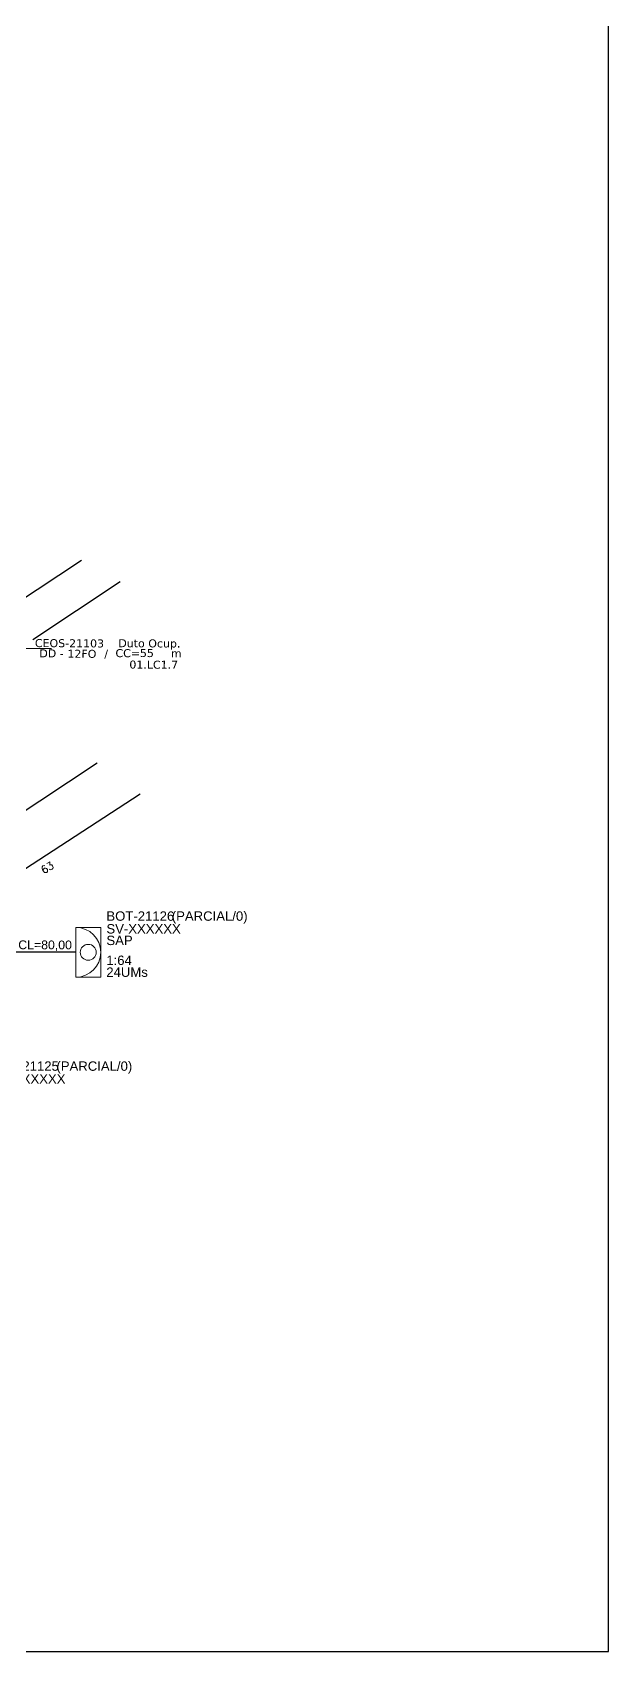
# Model space of a CAD drawing. Header units: metres. Extents: x -1286 to 1625, y -500 to 94.
# Drawn here: x -550.7 to -445.1, y -499.8 to -202.8 of the extents above; entities that cross this region are included whole.
import ezdxf
from ezdxf.enums import TextEntityAlignment as Align

# ---------------------------------------------------------------- set-up
doc = ezdxf.new("R2010")
doc.units = ezdxf.units.M
for name, color, linetype in [('10.0-Cartográfico', 4, 'Continuous'), ('CAP a instalar', 1, 'Continuous'), ('label_cabos', 7, 'Continuous'), ('METRAGEM', 92, 'Continuous'), ('MUB', 252, 'Continuous')]:
    doc.layers.add(name, color=color, linetype=linetype)
doc.layers.add("20.0-LEGENDA DOS CDO'S", color=1, linetype='Continuous', lineweight=0)
doc.layers.add('20.1-CDO_INTERIOR', color=1, linetype='Continuous', lineweight=0)
doc.styles.add('ARIAL', font='arial.ttf')
doc.styles.add('ROMANS', font='romans.shx')
doc.styles.add('siredit', font='verdana.ttf')
doc.dimstyles.new('CC', dxfattribs={"dimtxt": 0.8, "dimasz": 2, "dimexe": 0.18, "dimexo": 0.0625, "dimgap": 0.09, "dimtad": 0, "dimdec": 0, "dimrnd": 1, "dimzin": 0, "dimdsep": 46, "dimtxsty": 'siredit', "dimblk": 'NONE', "dimcen": 0, "dimse1": 1, "dimse2": 1, "dimsd1": 1, "dimsd2": 1, "dimclrt": 7, "dimadec": 0, "dimazin": 0, "dimtfac": 1, "dimtdec": 0, "dimtofl": 0, "dimtmove": 0, "dimatfit": 3, "dimfxl": 0, "dimtolj": 1, "dimtzin": 0, "dimarcsym": 0})

# ---------------------------------------------------------------- blocks, each defined once
blk = doc.blocks.new('_None')
blk = doc.blocks.new('Inst CB DT OCUP CFOA-SM-DD-S-12')
at = {"layer": 'label_cabos', "color": 0, "style": 'siredit'}
for tag, flags, p in [('ID_ATIVIDADE', 3, (1.31, 2.67)), ('FATOR', 1, (11.56, 2.55))]:
    blk.add_attdef(tag, text='', height=1, rotation=359.69, dxfattribs=dict(at, flags=flags)).set_placement(p, align=Align.MIDDLE_CENTER)
for tag, p in [('TIPO_CABO', (1.11, 0)), ('DESTINO_CABO', (3.13, 1.26)), ('CABO', (4.69, -0.05)), ('/', (7.71, -0.05)), ('LANCE', (10.41, 0.02)), ('TIPO_CABO', (13.11, 1.24)), ('UND', (16.46, 0)), ('FID', (13.65, -1.41))]:
    blk.add_attdef(tag, text='', height=1, rotation=359.69, dxfattribs=at).set_placement(p, align=Align.MIDDLE_CENTER)
blk.add_attdef('QTDE', (11.93, -0.45), '', height=1, rotation=359.69, dxfattribs=at)

msp = doc.modelspace()

# ---------------------------------------------------------------- linework, layer by layer
msp.add_lwpolyline([(-1286.07, -499.81), (-445.07, -499.81), (-445.07, 94.19), (-1286.07, 94.19)], close=True)
at = {"layer": '10.0-Cartográfico'}
for points in [[(-578.56, -324.02), (-541.64, -299.59)], [(-534.58, -303.58), (-550.58, -314.24)], [(-575.64, -361.17), (-538.77, -336.77)], [(-530.9, -342.51), (-554.72, -358.04), (-588.11, -380.36)]]:
    msp.add_lwpolyline(points, dxfattribs=at)
at = {"layer": '20.1-CDO_INTERIOR', "color": 7, "lineweight": 18}
msp.add_lwpolyline([(-538.13, -376.11), (-538.13, -366.97), (-542.7, -366.96), (-542.71, -376.11)], close=True, dxfattribs=at)
msp.add_circle((-540.42, -371.54), 1.46, dxfattribs=at)
msp.add_arc((-542.7, -371.54), 4.57, 269.9724, 89.9724, dxfattribs=at)
at = {"layer": 'CAP a instalar', "color": 7, "ltscale": 5}
msp.add_lwpolyline([(-542.7, -371.54), (-553.95, -371.54)], dxfattribs=at)

# ---------------------------------------------------------------- block references
at = {"color": 0, "lineweight": 0}
ref = msp.add_blockref('Inst CB DT OCUP CFOA-SM-DD-S-12', (-548.46, -316.7), dxfattribs=dict(at, xscale=1.468215979219406, yscale=1.468215979219406, zscale=2.151281842745234))
ref.add_attrib('DESTINO_CABO', 'CEOS-21103', dxfattribs={"layer": 'label_cabos', "color": 0, "height": 1.468, "rotation": 359.69, "style": 'siredit'}).set_placement((-543.86, -314.85), align=Align.MIDDLE_CENTER)
ref.add_attrib('TIPO_CABO', 'Duto Ocup.', dxfattribs={"layer": 'label_cabos', "color": 0, "height": 1.468, "rotation": 359.69, "style": 'siredit'}).set_placement((-529.22, -314.87), align=Align.MIDDLE_CENTER)
ref.add_attrib('/', '/', dxfattribs={"layer": 'label_cabos', "color": 0, "height": 1.47, "rotation": 359.69, "style": 'siredit'}).set_placement((-537.14, -316.78), align=Align.MIDDLE_CENTER)
ref.add_attrib('FID', '01.LC1.7', dxfattribs={"layer": 'label_cabos', "color": 0, "height": 1.468, "rotation": 359.69, "style": 'siredit'}).set_placement((-528.42, -318.78), align=Align.MIDDLE_CENTER)
ref.add_attrib('LANCE', 'CC=', dxfattribs={"layer": 'label_cabos', "color": 0, "height": 1.468, "rotation": 359.69, "style": 'siredit'}).set_placement((-533.18, -316.67), align=Align.MIDDLE_CENTER)
ref.add_attrib('UND', 'm', dxfattribs={"layer": 'label_cabos', "color": 0, "height": 1.47, "rotation": 359.69, "style": 'siredit'}).set_placement((-524.29, -316.7), align=Align.MIDDLE_CENTER)
ref.add_attrib('CABO', '12FO', dxfattribs={"layer": 'label_cabos', "color": 0, "height": 1.468, "rotation": 359.69, "style": 'siredit'}).set_placement((-541.58, -316.78), align=Align.MIDDLE_CENTER)
ref.add_attrib('TIPO_CABO', 'DD - ', dxfattribs={"layer": 'label_cabos', "color": 0, "height": 1.468, "rotation": 359.69, "style": 'siredit'}).set_placement((-546.83, -316.71), align=Align.MIDDLE_CENTER)
ref.add_attrib('QTDE', '55', (-530.95, -317.37), dxfattribs={"layer": 'label_cabos', "color": 0, "height": 1.468, "rotation": 359.69, "style": 'siredit'})

# ---------------------------------------------------------------- texts
at = {"layer": "20.0-LEGENDA DOS CDO'S", "color": 8, "style": 'ARIAL'}
for s, p in [('BOT-21126', (-537.09, -365.75)), ('SV-XXXXXX', (-537.09, -368.09)), ('SAP', (-537.09, -370.21)), ('1:64', (-537.11, -373.86)), ('24UMs', (-537.11, -376.04)), ('BOT-21125', (-558.23, -393.26)), ('SV-XXXXXX', (-558.22, -395.61))]:
    msp.add_text(s, height=1.721, rotation=359.9724, dxfattribs=at).set_placement(p)
for p in [(-520.5, -365.75), (-541.64, -393.27)]:
    msp.add_text('       (PARCIAL/0)', height=1.721, rotation=359.9724, dxfattribs=at).set_placement(p, align=Align.CENTER)
at = {"layer": 'METRAGEM', "style": 'ARIAL'}
msp.add_attdef('CL=80,00', text='(XX/YY)', height=1.613, rotation=359.8065, dxfattribs=at).set_placement((-548.33, -370.98), align=Align.CENTER)
at = {"layer": 'MUB', "style": 'ROMANS'}
msp.add_text('63', height=1.372, rotation=29.6883, dxfattribs=at).set_placement((-548.59, -357.19))

# ---------------------------------------------------------------- leaders
at = {"layer": 'label_cabos'}
msp.add_leader([(-555.92, -315.78), (-547.17, -315.8)], dimstyle='CC', override={"dimasz": 1, "dimgap": 0.09, "dimtad": 0}, dxfattribs=at)

doc.saveas('drawing.dxf')
